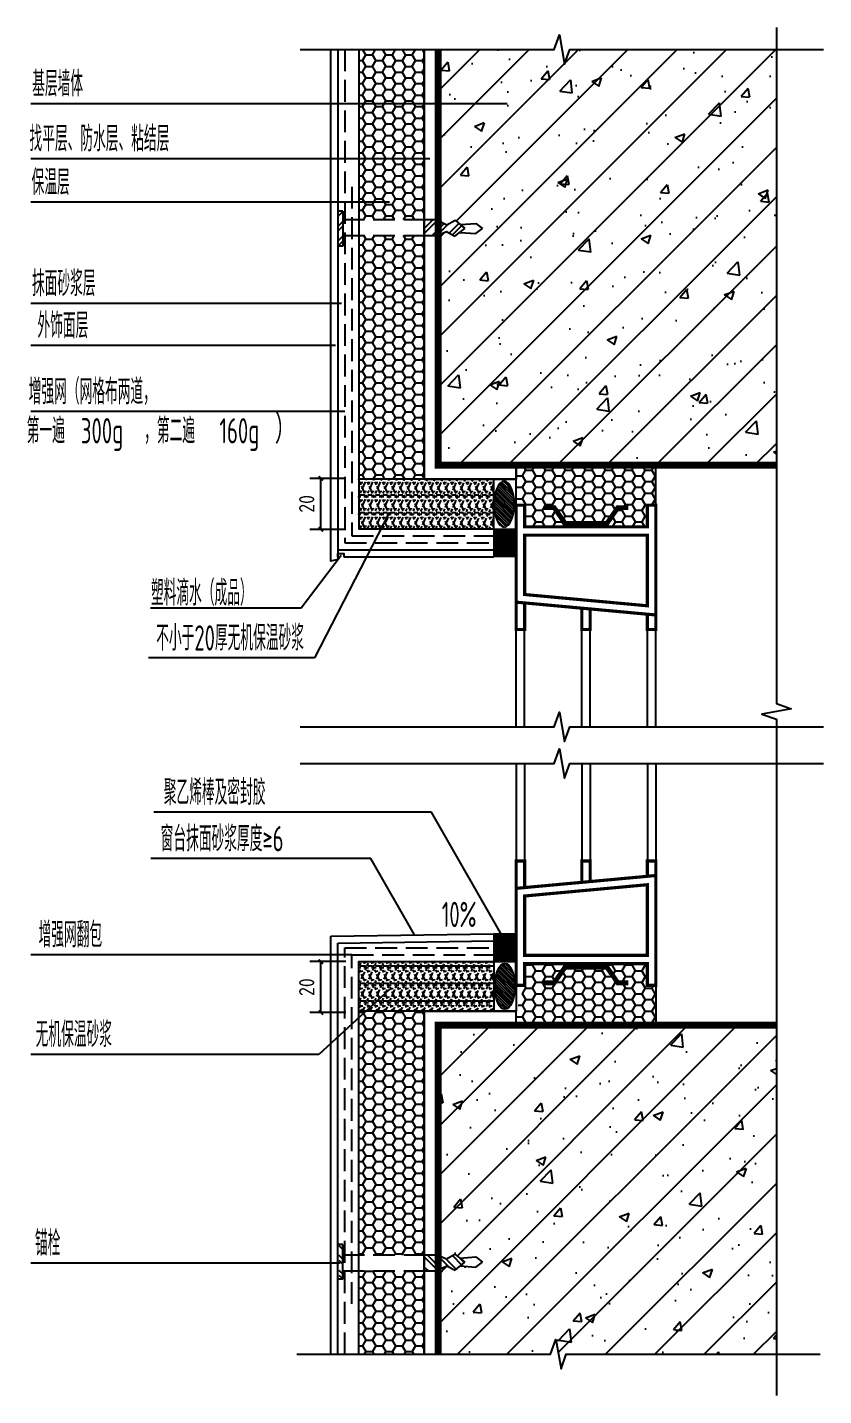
# Model space of a CAD drawing. Extents: x -518115 to 1124316, y -209821 to 1628073.
# Drawn here: x 826318 to 828601, y 926630 to 930552 of the extents above; entities that cross this region are included whole.
import ezdxf

# ---------------------------------------------------------------- set-up
doc = ezdxf.new("R2010")
doc.units = 0
doc.header["$LTSCALE"] = 1000
doc.header["$MEASUREMENT"] = 0
doc.linetypes.add('DASH', pattern=[0.35, 0.25, -0.1])
for name, color, linetype in [('DIM_LEAD', 3, 'Continuous'), ('PUB_DIM', 3, 'Continuous'), ('PUB_TEXT', 4, 'Continuous'), ('框面积', 6, 'Continuous')]:
    doc.layers.add(name, color=color, linetype=linetype)
doc.styles.get("Standard").update_dxf_attribs({"font": 'gbenor.shx', "bigfont": 'gbcbig.shx'})
doc.styles.add('STANDARD_T3', font='gbenor.shx', dxfattribs={"bigfont": 'gbcbig.shx'})
doc.dimstyles.new('STANDARD&&50', dxfattribs={"dimtxt": 175, "dimasz": 50, "dimexe": 125, "dimexo": 150, "dimgap": 75, "dimtad": 1, "dimdec": 0, "dimzin": 0, "dimdsep": 46, "dimtxsty": 'STANDARD_T3', "dimblk": 'ARCHTICK', "dimcen": 0.09, "dimadec": 0, "dimazin": 0, "dimtfac": 1, "dimtdec": 0, "dimtix": 1, "dimtmove": 2, "dimatfit": 3, "dimfxl": 1, "dimtolj": 1, "dimtzin": 0, "dimarcsym": 0})
pattern_1 = [(0, (-159845.63, -5161.293), (114.3, 65.99112), [76.2, -152.4]), (120, (-159845.63, -5161.293), (-114.299986, 65.991144), [76.2, -152.4]), (60, (-159845.63, -5161.293), (1.4e-05, 131.982264), [-152.4, 76.2])]
pattern_2 = [(66.422, (-159779.43, -5151.29), (0.278164, 200.638786), [34.4, -18.218, 90.8, -18.218, 34.4, -21.84]), (113.58, (-159831.82, -5151.29), (-87.28921, 0.001934), [34.4, -18.218, 90.892, -18.218, 34.4, -21.84]), (0, (-159831.82, -5151.3), (0, 200), [52.372, -34.914]), (0, (-159788.17, -4971.3), (0, 200), [52.372, -34.914]), (90, (-159845.63, -5119.64), (-87.288, 5e-15), [16.696, -183.304]), (90, (-159801.99, -5019.64), (-87.288, 5e-15), [16.696, -183.304]), (90, (-159765.63, -5119.64), (-87.288, 5e-15), [16.696, -183.304]), (90, (-159721.99, -5019.64), (-87.288, 5e-15), [16.696, -183.304])]
pattern_3 = [(45, (-152811.38, 30879.55), (-84.85281, 84.85281), []), (45, (-152754.81, 30879.55), (-84.85281, 84.85281), [])]
pattern_4 = [(0, (-74926.203, 27163), (114.3, -65.99112), [76.2, -152.4]), (240, (-74926.203, 27163), (-114.299986, -65.991144), [76.2, -152.4]), (300, (-74926.203, 27163), (1.4e-05, -131.982264), [-152.4, 76.2])]
pattern_5 = [(315, (-152811.38, -22396.83), (-84.85281, -84.85281), []), (315, (-152754.81, -22396.83), (-84.85281, -84.85281), [])]
pattern_6 = [(0, (-159845.63, -5161.293), (114.3, 65.99112), [76.2, -152.4]), (120, (-159845.63, -5161.293), (-114.299986, 65.991144), [76.2, -152.4]), (60, (-159845.63, -5161.293), (1.4e-05, 131.982264), [-152.4, 76.2])]
pattern_7 = [(66.422, (-159779.43, -5151.29), (0.278164, 200.638786), [34.4, -18.218, 90.8, -18.218, 34.4, -21.84]), (113.58, (-159831.82, -5151.29), (-87.28921, 0.001934), [34.4, -18.218, 90.892, -18.218, 34.4, -21.84]), (0, (-159831.82, -5151.3), (0, 200), [52.372, -34.914]), (0, (-159788.17, -4971.3), (0, 200), [52.372, -34.914]), (90, (-159845.63, -5119.64), (-87.288, 5e-15), [16.696, -183.304]), (90, (-159801.99, -5019.64), (-87.288, 5e-15), [16.696, -183.304]), (90, (-159765.63, -5119.64), (-87.288, 5e-15), [16.696, -183.304]), (90, (-159721.99, -5019.64), (-87.288, 5e-15), [16.696, -183.304])]
pattern_8 = [(315, (-152811.38, -22396.83), (-84.85281, -84.85281), []), (315, (-152754.81, -22396.83), (-84.85281, -84.85281), [])]

# ---------------------------------------------------------------- blocks, each defined once
blk = doc.blocks.new('_ArchTick')
at = {"color": 0, "linetype": 'ByBlock', "const_width": 0.4}
blk.add_lwpolyline([(-0.5, -0.5), (0.5, 0.5)], dxfattribs=at)
blk = doc.blocks.new('*D281')
at = {"layer": 'Defpoints', "color": 0, "transparency": 16777216}
for p in [(1002779, 1028248), (1003214, 1028248), (1003214, 1027664)]:
    blk.add_point(p, dxfattribs=at)
at = {"layer": 'PUB_DIM', "color": 0, "lineweight": -2, "transparency": 16777216}
for p, q in [((1003064, 1028248), (1002654, 1028248)), ((1002779, 1027664), (1002779, 1028248)), ((1003064, 1027664), (1002654, 1027664))]:
    blk.add_line(p, q, dxfattribs=at)
at = {"layer": 'PUB_DIM', "color": 0, "lineweight": -2, "transparency": 16777216, "xscale": 50, "yscale": 50, "zscale": 50}
for p, rotation in [((1002779, 1028248), 90), ((1002779, 1027664), 270)]:
    blk.add_blockref('_ArchTick', p, dxfattribs=dict(at, rotation=rotation))
at = {"layer": 'PUB_DIM', "color": 0, "transparency": 16777216, "insert": (1002617, 1027956), "char_height": 175, "attachment_point": 5, "rotation": 90, "style": 'STANDARD_T3'}
blk.add_mtext('\\A1;20', dxfattribs=at)
blk = doc.blocks.new('*D282')
at = {"layer": 'Defpoints', "color": 0, "transparency": 16777216}
for p in [(1002779, 1033789), (1003214, 1033789), (1003214, 1033205)]:
    blk.add_point(p, dxfattribs=at)
at = {"layer": 'PUB_DIM', "color": 0, "lineweight": -2, "transparency": 16777216}
for p, q in [((1003064, 1033789), (1002654, 1033789)), ((1002779, 1033205), (1002779, 1033789)), ((1003064, 1033205), (1002654, 1033205))]:
    blk.add_line(p, q, dxfattribs=at)
at = {"layer": 'PUB_DIM', "color": 0, "lineweight": -2, "transparency": 16777216, "xscale": 50, "yscale": 50, "zscale": 50}
for p, rotation in [((1002779, 1033789), 90), ((1002779, 1033205), 270)]:
    blk.add_blockref('_ArchTick', p, dxfattribs=dict(at, rotation=rotation))
at = {"layer": 'PUB_DIM', "color": 0, "transparency": 16777216, "insert": (1002617, 1033497), "char_height": 175, "attachment_point": 5, "rotation": 90, "style": 'STANDARD_T3'}
blk.add_mtext('\\A1;20', dxfattribs=at)
blk = doc.blocks.new('*D283')
at = {"layer": 'Defpoints', "color": 0, "transparency": 16777216}
for p in [(1002779, 1028248), (1003214, 1028248), (1003214, 1027664)]:
    blk.add_point(p, dxfattribs=at)
at = {"layer": 'PUB_DIM', "color": 0, "lineweight": -2, "transparency": 16777216}
for p, q in [((1003064, 1028248), (1002654, 1028248)), ((1002779, 1027664), (1002779, 1028248)), ((1003064, 1027664), (1002654, 1027664))]:
    blk.add_line(p, q, dxfattribs=at)
at = {"layer": 'PUB_DIM', "color": 0, "lineweight": -2, "transparency": 16777216, "xscale": 50, "yscale": 50, "zscale": 50}
for p, rotation in [((1002779, 1028248), 90), ((1002779, 1027664), 270)]:
    blk.add_blockref('_ArchTick', p, dxfattribs=dict(at, rotation=rotation))
at = {"layer": 'PUB_DIM', "color": 0, "transparency": 16777216, "insert": (1002617, 1027956), "char_height": 175, "attachment_point": 5, "rotation": 90, "style": 'STANDARD_T3'}
blk.add_mtext('\\A1;20', dxfattribs=at)
blk = doc.blocks.new('*D284')
at = {"layer": 'Defpoints', "color": 0, "transparency": 16777216}
for p in [(1002779, 1033789), (1003214, 1033789), (1003214, 1033205)]:
    blk.add_point(p, dxfattribs=at)
at = {"layer": 'PUB_DIM', "color": 0, "lineweight": -2, "transparency": 16777216}
for p, q in [((1003064, 1033789), (1002654, 1033789)), ((1002779, 1033205), (1002779, 1033789)), ((1003064, 1033205), (1002654, 1033205))]:
    blk.add_line(p, q, dxfattribs=at)
at = {"layer": 'PUB_DIM', "color": 0, "lineweight": -2, "transparency": 16777216, "xscale": 50, "yscale": 50, "zscale": 50}
for p, rotation in [((1002779, 1033789), 90), ((1002779, 1033205), 270)]:
    blk.add_blockref('_ArchTick', p, dxfattribs=dict(at, rotation=rotation))
at = {"layer": 'PUB_DIM', "color": 0, "transparency": 16777216, "insert": (1002617, 1033497), "char_height": 175, "attachment_point": 5, "rotation": 90, "style": 'STANDARD_T3'}
blk.add_mtext('\\A1;20', dxfattribs=at)
blk = doc.blocks.new('A$C0DAB5EAC')
h = blk.add_hatch()
h.set_pattern_fill('钢筋混凝土', color=256, scale=160, style=0)
h.set_pattern_definition([(45, (-74926.2, -18680.3), (-282.8427, 282.8427), []), (50, (-74926.2, -18680.3), (1147.616, -100.403), [120, -1320]), (355, (-74926.2, -18680.3), (-222.002, 1203.507), [96, -1056]), (100.4514, (-74830.6, -18688.6), (925.615, 1103.103), [101.984, -1121.827]), (46.1842, (-74926.2, -18360.3), (1707.586, -264.83), [180, -1980]), (96.6356, (-74783.9, -18382.4), (1495.46, 1558.59), [152.976, -1682.74]), (351.1842, (-74926.2, -18360.3), (1495.46, 1558.59), [144, -1584]), (21, (-74766.2, -18440.3), (955.051, -644.19), [120, -1320]), (326, (-74766.2, -18440.3), (389.305, 1160.24), [96, -1056]), (71.4514, (-74686.6, -18494), (1344.356, 516.049), [101.984, -1121.827]), (37.5, (-74926.2, -18680.3), (19.4558, 532.6302), [0, -1043.2, 0, -1072, 0, -1060]), (7.5, (-74926.2, -18680.3), (420.9113, 631.0587), [0, -611.2, 0, -1019.2, 0, -404]), (327.5, (-75283, -18680.3), (854.116, -36.0878), [0, -400, 0, -1248, 0, -1656]), (317.5, (-75443, -18680.3), (933.098, 160.168), [0, -520, 0, -828.8, 0, -1176])])
h.paths.add_polyline_path([(2374.1, -2741.5), (2374.1, 1031.4), (-1505.3, 1031.4), (-1505.3, -1607.3), (-1408.1, -1648.8), (-1314.7, -1594.4), (-1255.8, -1639.5), (-1073.5, -1625.5), (-996.3, -1683.8), (-1073.5, -1742), (-1250.8, -1729.1), (-1307.8, -1778), (-1403.5, -1727.6), (-1505.3, -1776.4), (-1505.3, -2741.5), (-214.7, -2741.5), (-153.6, -2573.5), (-94.3, -2909.5), (-34.7, -2741.5)])
h.paths.add_polyline_path([(2374.1, 12220.4), (5.1, 12220.4), (-54.5, 12052.4), (-113.7, 12388.4), (-174.9, 12220.4), (-1505.3, 12220.4), (-1505.3, 10259.1), (-1403.5, 10210.4), (-1307.8, 10260.7), (-1250.8, 10211.9), (-1073.5, 10224.7), (-996.3, 10166.5), (-1073.5, 10108.2), (-1255.8, 10122.2), (-1314.7, 10077.1), (-1408.1, 10131.5), (-1505.3, 10090), (-1505.3, 7451.3), (2374.1, 7451.3)])
h = blk.add_hatch()
h.set_pattern_fill('钢筋混凝土', color=256, scale=160, style=0)
h.set_pattern_definition([(45, (-74926.2, -18680.3), (-282.8427, 282.8427), []), (50, (-74926.2, -18680.3), (1147.616, -100.403), [120, -1320]), (355, (-74926.2, -18680.3), (-222.002, 1203.507), [96, -1056]), (100.4514, (-74830.6, -18688.6), (925.615, 1103.103), [101.984, -1121.827]), (46.1842, (-74926.2, -18360.3), (1707.586, -264.83), [180, -1980]), (96.6356, (-74783.9, -18382.4), (1495.46, 1558.59), [152.976, -1682.74]), (351.1842, (-74926.2, -18360.3), (1495.46, 1558.59), [144, -1584]), (21, (-74766.2, -18440.3), (955.051, -644.19), [120, -1320]), (326, (-74766.2, -18440.3), (389.305, 1160.24), [96, -1056]), (71.4514, (-74686.6, -18494), (1344.356, 516.049), [101.984, -1121.827]), (37.5, (-74926.2, -18680.3), (19.4558, 532.6302), [0, -1043.2, 0, -1072, 0, -1060]), (7.5, (-74926.2, -18680.3), (420.9113, 631.0587), [0, -611.2, 0, -1019.2, 0, -404]), (327.5, (-75283, -18680.3), (854.116, -36.0878), [0, -400, 0, -1248, 0, -1656]), (317.5, (-75443, -18680.3), (933.098, 160.168), [0, -520, 0, -828.8, 0, -1176])])
h.paths.add_polyline_path([(2374.1, -2741.5), (2374.1, 1031.4), (-1505.3, 1031.4), (-1505.3, -1607.3), (-1408.1, -1648.8), (-1314.7, -1594.4), (-1255.8, -1639.5), (-1073.5, -1625.5), (-996.3, -1683.8), (-1073.5, -1742), (-1250.8, -1729.1), (-1307.8, -1778), (-1403.5, -1727.6), (-1505.3, -1776.4), (-1505.3, -2741.5), (-214.7, -2741.5), (-153.6, -2573.5), (-94.3, -2909.5), (-34.7, -2741.5)])
h.paths.add_polyline_path([(2374.1, 12220.4), (5.1, 12220.4), (-54.5, 12052.4), (-113.7, 12388.4), (-174.9, 12220.4), (-1505.3, 12220.4), (-1505.3, 10259.1), (-1403.5, 10210.4), (-1307.8, 10260.7), (-1250.8, 10211.9), (-1073.5, 10224.7), (-996.3, 10166.5), (-1073.5, 10108.2), (-1255.8, 10122.2), (-1314.7, 10077.1), (-1408.1, 10131.5), (-1505.3, 10090), (-1505.3, 7451.3), (2374.1, 7451.3)])
h = blk.add_hatch()
h.set_pattern_fill('HONEY', color=256, scale=48, style=0)
h.set_pattern_definition([(0, (-74926.203, -18680.28), (114.3, 65.99112), [76.2, -152.4]), (120, (-74926.203, -18680.28), (-114.299986, 65.991144), [76.2, -152.4]), (60, (-74926.203, -18680.28), (1.4e-05, 131.982264), [-152.4, 76.2])])
h.paths.add_polyline_path([(-864.5, 7291.3), (-864.5, 6722.6), (-864.5, 6722.6), (-864.3, 6915.2), (-864.4, 7291.3)])
h.paths.add_polyline_path([(-1665.3, 10085), (-2414.9, 10085), (-2414.9, 7291.3), (-1665.3, 7291.3)])
h.paths.add_polyline_path([(-2414.9, 10269), (-1665.3, 10269), (-1665.3, 12220.4), (-2414.9, 12220.4)])
h = blk.add_hatch()
h.set_pattern_fill('HONEY', color=256, scale=48, style=0)
h.set_pattern_definition([(0, (-74926.203, -18680.28), (114.3, 65.99112), [76.2, -152.4]), (120, (-74926.203, -18680.28), (-114.299986, 65.991144), [76.2, -152.4]), (60, (-74926.203, -18680.28), (1.4e-05, 131.982264), [-152.4, 76.2])])
h.paths.add_polyline_path([(-864.5, 7291.3), (-864.5, 6722.6), (-864.5, 6722.6), (-864.3, 6915.2), (-864.4, 7291.3)])
h.paths.add_polyline_path([(-1665.3, 10085), (-2414.9, 10085), (-2414.9, 7291.3), (-1665.3, 7291.3)])
h.paths.add_polyline_path([(-2414.9, 10269), (-1665.3, 10269), (-1665.3, 12220.4), (-2414.9, 12220.4)])
h = blk.add_hatch()
h.set_pattern_fill('ANSI32', color=256, scale=320, style=0)
h.set_pattern_definition(pattern_3)
h.paths.add_polyline_path([(-2599.3, 9965.6), (-2599.3, 10364.1), (-2644.6, 10364.1), (-2644.6, 9965.6)])
h = blk.add_hatch()
h.set_pattern_fill('ANSI32', color=256, scale=320, style=0)
h.set_pattern_definition(pattern_3)
h.paths.add_polyline_path([(-2599.3, 9965.6), (-2599.3, 10364.1), (-2644.6, 10364.1), (-2644.6, 9965.6)])
h = blk.add_hatch()
h.set_pattern_fill('ANSI32', color=256, scale=320, style=0)
h.set_pattern_definition(pattern_3)
h.paths.add_polyline_path([(-1408.1, 10131.5), (-1314.7, 10077.1), (-1197.8, 10166.5), (-1307.8, 10260.7), (-1403.5, 10210.4), (-1525.8, 10269), (-1652.2, 10269), (-1652.2, 10085), (-1517, 10085)])
h = blk.add_hatch()
h.set_pattern_fill('ANSI32', color=256, scale=320, style=0)
h.set_pattern_definition(pattern_3)
h.paths.add_polyline_path([(-1408.1, 10131.5), (-1314.7, 10077.1), (-1197.8, 10166.5), (-1307.8, 10260.7), (-1403.5, 10210.4), (-1525.8, 10269), (-1652.2, 10269), (-1652.2, 10085), (-1517, 10085)])
h = blk.add_hatch()
h.set_pattern_fill('HONEY', color=256, scale=48, style=0)
h.set_pattern_definition(pattern_1)
h.paths.add_polyline_path([(-608.8, 7451.3), (-608.8, 7291.3), (-608.9, 6994.2), (-512.8, 6994.2), (-512.8, 6746.2), (895.2, 6746.2), (895.2, 6994.2), (991.2, 6994.2), (991.2, 7451.3)])
h = blk.add_hatch()
h.set_pattern_fill('HONEY', color=256, scale=48, style=0)
h.set_pattern_definition(pattern_6)
h.paths.add_polyline_path([(-608.8, 7451.3), (-608.8, 7291.3), (-608.9, 6994.2), (-512.8, 6994.2), (-512.8, 6746.2), (895.2, 6746.2), (895.2, 6994.2), (991.2, 6994.2), (991.2, 7451.3)])
h = blk.add_hatch()
h.set_pattern_fill('隔热材料03', color=256, scale=400)
h.set_pattern_definition(pattern_2)
h.paths.add_polyline_path([(-1665.3, 7291.3), (-2414.9, 7291.3), (-2414.9, 6722.6), (-864.5, 6722.6), (-864.5, 7291.3)])
h = blk.add_hatch()
h.set_pattern_fill('隔热材料03', color=256, scale=400)
h.set_pattern_definition(pattern_7)
h.paths.add_polyline_path([(-1665.3, 7291.3), (-2414.9, 7291.3), (-2414.9, 6722.6), (-864.5, 6722.6), (-864.5, 7291.3)])
h = blk.add_hatch()
h.set_pattern_fill('ANSI31', color=256, scale=12.8, angle=90, style=0)
h.set_pattern_definition([(135, (-159841.302, -1484.815), (-14.3684098, -14.3684098), [])])
edge = h.paths.add_edge_path()
edge.add_ellipse((-747, 7005.8), major_axis=(0, -262.7), ratio=0.4375354, start_angle=0, end_angle=360, ccw=False)
h = blk.add_hatch()
h.set_pattern_fill('ANSI31', color=256, scale=12.8, angle=90, style=0)
h.set_pattern_definition([(135, (-159841.302, -1484.815), (-14.3684098, -14.3684098), [])])
edge = h.paths.add_edge_path()
edge.add_ellipse((-747, 7005.8), major_axis=(0, -262.7), ratio=0.4375354, start_angle=0, end_angle=360, ccw=False)
h = blk.add_hatch()
h.set_pattern_fill('ANSI31', color=256, scale=12.8, angle=405, style=0)
h.set_pattern_definition([(90, (-159845.812, -1484.815), (-20.32, 7e-15), [])])
h.paths.add_polyline_path([(-609, 6406.8), (-864.8, 6402.6), (-864.9, 6402.6), (-866.5, 6719.4), (-613.5, 6719.4)])
h = blk.add_hatch()
h.set_pattern_fill('ANSI31', color=256, scale=12.8, angle=405, style=0)
h.set_pattern_definition([(90, (-159845.812, -1484.815), (-20.32, 7e-15), [])])
h.paths.add_polyline_path([(-609, 6406.8), (-864.8, 6402.6), (-864.9, 6402.6), (-866.5, 6719.4), (-613.5, 6719.4)])
h = blk.add_hatch()
h.set_pattern_fill('ANSI31', color=256, scale=12.8, angle=405, style=0)
h.set_pattern_definition([(90, (-159845.631, -5161.293), (-20.32, 7e-15), [])])
h.paths.add_polyline_path([(-608.8, 2076), (-864.6, 2080.1), (-864.8, 2080.1), (-866.3, 1763.4), (-613.3, 1763.4)])
h = blk.add_hatch()
h.set_pattern_fill('ANSI31', color=256, scale=12.8, angle=405, style=0)
h.set_pattern_definition([(90, (-159845.631, -5161.293), (-20.32, 7e-15), [])])
h.paths.add_polyline_path([(-608.8, 2076), (-864.6, 2080.1), (-864.8, 2080.1), (-866.3, 1763.4), (-613.3, 1763.4)])
h = blk.add_hatch()
h.set_pattern_fill('隔热材料03', color=256, scale=400)
h.set_pattern_definition(pattern_2)
h.paths.add_polyline_path([(-1665.3, 1191.4), (-866.3, 1191.4), (-866.3, 1760.1), (-2414.9, 1760.1), (-2414.9, 1191.4)])
h = blk.add_hatch()
h.set_pattern_fill('隔热材料03', color=256, scale=400)
h.set_pattern_definition(pattern_7)
h.paths.add_polyline_path([(-1665.3, 1191.4), (-866.3, 1191.4), (-866.3, 1760.1), (-2414.9, 1760.1), (-2414.9, 1191.4)])
h = blk.add_hatch()
h.set_pattern_fill('ANSI31', color=256, scale=12.8, angle=90, style=0)
h.set_pattern_definition([(135, (-159833.749, -5161.293), (-14.3684098, -14.3684098), [])])
edge = h.paths.add_edge_path()
edge.add_ellipse((-739.5, 1476.9), major_axis=(0, 262.7), ratio=0.4375354, start_angle=0, end_angle=360)
h = blk.add_hatch()
h.set_pattern_fill('ANSI31', color=256, scale=12.8, angle=90, style=0)
h.set_pattern_definition([(135, (-159833.749, -5161.293), (-14.3684098, -14.3684098), [])])
edge = h.paths.add_edge_path()
edge.add_ellipse((-739.5, 1476.9), major_axis=(0, 262.7), ratio=0.4375354, start_angle=0, end_angle=360)
h = blk.add_hatch()
h.set_pattern_fill('HONEY', color=256, scale=48, style=0)
h.set_pattern_definition(pattern_1)
h.paths.add_polyline_path([(991.2, 1031.4), (991.2, 1488.5), (895.2, 1488.5), (895.2, 1736.5), (-512.8, 1736.5), (-512.8, 1488.5), (-608.8, 1196), (-608.8, 1031.4)])
h = blk.add_hatch()
h.set_pattern_fill('HONEY', color=256, scale=48, style=0)
h.set_pattern_definition(pattern_6)
h.paths.add_polyline_path([(991.2, 1031.4), (991.2, 1488.5), (895.2, 1488.5), (895.2, 1736.5), (-512.8, 1736.5), (-512.8, 1488.5), (-608.8, 1196), (-608.8, 1031.4)])
h = blk.add_hatch()
h.set_pattern_fill('HONEY', color=256, scale=48, style=0)
h.set_pattern_definition(pattern_4)
h.paths.add_polyline_path([(-1665.3, 1191.4), (-2414.9, 1191.4), (-2414.9, -1602.3), (-1665.3, -1602.3)])
h.paths.add_polyline_path([(-2414.9, -2741.5), (-1665.3, -2741.5), (-1665.3, -1786.3), (-2414.9, -1786.3)])
h = blk.add_hatch()
h.set_pattern_fill('HONEY', color=256, scale=48, style=0)
h.set_pattern_definition(pattern_4)
h.paths.add_polyline_path([(-1665.3, 1191.4), (-2414.9, 1191.4), (-2414.9, -1602.3), (-1665.3, -1602.3)])
h.paths.add_polyline_path([(-2414.9, -2741.5), (-1665.3, -2741.5), (-1665.3, -1786.3), (-2414.9, -1786.3)])
h = blk.add_hatch()
h.set_pattern_fill('ANSI32', color=256, scale=320, style=0)
h.set_pattern_definition(pattern_5)
h.paths.add_polyline_path([(-2599.3, -1482.8), (-2599.3, -1881.4), (-2644.6, -1881.4), (-2644.6, -1482.8)])
h = blk.add_hatch()
h.set_pattern_fill('ANSI32', color=256, scale=320, style=0)
h.set_pattern_definition(pattern_8)
h.paths.add_polyline_path([(-2599.3, -1482.8), (-2599.3, -1881.4), (-2644.6, -1881.4), (-2644.6, -1482.8)])
h = blk.add_hatch()
h.set_pattern_fill('ANSI32', color=256, scale=320, style=0)
h.set_pattern_definition(pattern_5)
h.paths.add_polyline_path([(-1408.1, -1648.8), (-1314.7, -1594.4), (-1197.8, -1683.8), (-1307.8, -1778), (-1403.5, -1727.6), (-1525.8, -1786.3), (-1652.2, -1786.3), (-1652.2, -1602.3), (-1517, -1602.3)])
h = blk.add_hatch()
h.set_pattern_fill('ANSI32', color=256, scale=320, style=0)
h.set_pattern_definition(pattern_8)
h.paths.add_polyline_path([(-1408.1, -1648.8), (-1314.7, -1594.4), (-1197.8, -1683.8), (-1307.8, -1778), (-1403.5, -1727.6), (-1525.8, -1786.3), (-1652.2, -1786.3), (-1652.2, -1602.3), (-1517, -1602.3)])
at = {"linetype": 'DASH'}
for p, q in [((-2599.3, 10269), (-1652.6, 10269)), ((-2599.3, 10269), (-1652.6, 10269)), ((-2599.3, 10085), (-1652.6, 10085)), ((-2599.3, 10085), (-1652.6, 10085)), ((-2599.3, -1602.3), (-1652.6, -1602.3)), ((-2599.3, -1602.3), (-1652.6, -1602.3)), ((-2599.3, -1786.3), (-1652.6, -1786.3)), ((-2599.3, -1786.3), (-1652.6, -1786.3))]:
    blk.add_line(p, q, dxfattribs=at)
for p, q in [((-609, 6719.4), (-608.8, 7451.3)), ((-609, 6719.4), (-608.8, 7451.3)), ((-1665.3, 7291.3), (-2414.9, 7291.3)), ((-1665.3, 7291.3), (-2414.9, 7291.3)), ((-864.5, 6722.6), (-864.5, 7291.3)), ((-864.5, 6722.6), (-864.5, 7291.3)), ((-608.8, 6994.2), (-512.8, 6994.2)), ((-608.8, 6746.2), (-608.8, 6994.2)), ((-608.8, 6994.2), (-512.8, 6994.2)), ((-608.8, 6746.2), (-608.8, 6994.2)), ((-512.8, 6746.2), (-512.8, 6994.2)), ((-512.8, 6746.2), (-512.8, 6994.2)), ((895.2, 6994.2), (991.2, 6994.2)), ((895.2, 6746.2), (895.2, 6994.2)), ((895.2, 6994.2), (991.2, 6994.2)), ((895.2, 6746.2), (895.2, 6994.2)), ((991.2, 6746.2), (991.2, 6994.2)), ((991.2, 6746.2), (991.2, 6994.2)), ((-608.8, 4451.5), (-608.8, 6746.2)), ((-608.8, 4451.5), (-608.8, 6746.2)), ((-512.8, 6746.2), (895.2, 6746.2)), ((-512.8, 6746.2), (895.2, 6746.2)), ((-512.8, 6650.2), (895.2, 6650.2)), ((-512.8, 5969.8), (-512.8, 6650.2)), ((-512.8, 6650.2), (895.2, 6650.2)), ((-512.8, 5969.8), (-512.8, 6650.2)), ((895.2, 5840.3), (895.2, 6650.2)), ((895.2, 5840.3), (895.2, 6650.2)), ((991.2, 4451.5), (991.2, 6746.2)), ((991.2, 4451.5), (991.2, 6746.2)), ((-512.8, 5969.8), (895.2, 5840.3)), ((-512.8, 5969.8), (895.2, 5840.3)), ((-608.8, 5882.2), (991.2, 5735.1)), ((-608.8, 5882.2), (991.2, 5735.1)), ((-512.8, 4451.5), (-512.8, 5873.4)), ((-512.8, 4451.5), (-512.8, 5873.4)), ((143.2, 4451.5), (143.2, 5813.1)), ((143.2, 4451.5), (143.2, 5813.1)), ((239.2, 4451.5), (239.2, 5804.2)), ((239.2, 4451.5), (239.2, 5804.2)), ((895.2, 4451.5), (895.2, 5743.9)), ((895.2, 4451.5), (895.2, 5743.9)), ((-608.8, 5568.5), (-512.8, 5568.5)), ((-608.8, 5568.5), (-512.8, 5568.5)), ((143.2, 5568.5), (239.2, 5568.5)), ((143.2, 5568.5), (239.2, 5568.5)), ((895.2, 5568.5), (991.2, 5568.5)), ((895.2, 5568.5), (991.2, 5568.5)), ((-608.8, 4031.2), (-608.8, 1736.5)), ((-608.8, 4031.2), (-608.8, 1736.5)), ((-512.8, 4031.2), (-512.8, 2609.3)), ((-512.8, 4031.2), (-512.8, 2609.3)), ((143.2, 4031.2), (143.2, 2669.7)), ((143.2, 4031.2), (143.2, 2669.7)), ((239.2, 4031.2), (239.2, 2678.5)), ((239.2, 4031.2), (239.2, 2678.5)), ((895.2, 4031.2), (895.2, 2738.8)), ((895.2, 4031.2), (895.2, 2738.8)), ((991.2, 4031.2), (991.2, 1736.5)), ((991.2, 4031.2), (991.2, 1736.5)), ((-608.8, 2914.2), (-512.8, 2914.2)), ((-608.8, 2914.2), (-512.8, 2914.2)), ((143.2, 2914.2), (239.2, 2914.2)), ((143.2, 2914.2), (239.2, 2914.2)), ((895.2, 2914.2), (991.2, 2914.2)), ((895.2, 2914.2), (991.2, 2914.2)), ((-608.8, 2600.5), (991.2, 2747.6)), ((-608.8, 2600.5), (991.2, 2747.6)), ((-512.8, 2512.9), (895.2, 2642.4)), ((-512.8, 2512.9), (895.2, 2642.4)), ((-512.8, 2512.9), (-512.8, 1832.5)), ((-512.8, 2512.9), (-512.8, 1832.5)), ((895.2, 2642.4), (895.2, 1832.5)), ((895.2, 2642.4), (895.2, 1832.5)), ((-866.3, 2080.1), (-866.3, 1191.4)), ((-866.3, 2080.1), (-866.3, 1191.4)), ((-608.8, 1736.5), (-608.8, 1488.5)), ((-608.8, 1736.5), (-608.8, 1488.5)), ((-512.8, 1832.5), (895.2, 1832.5)), ((-512.8, 1832.5), (895.2, 1832.5)), ((-512.8, 1736.5), (895.2, 1736.5)), ((-512.8, 1736.5), (-512.8, 1488.5)), ((-512.8, 1736.5), (895.2, 1736.5)), ((-512.8, 1736.5), (-512.8, 1488.5)), ((895.2, 1736.5), (895.2, 1488.5)), ((895.2, 1736.5), (895.2, 1488.5)), ((991.2, 1736.5), (991.2, 1488.5)), ((991.2, 1736.5), (991.2, 1488.5)), ((-610.3, 1698.4), (-610.3, 1191.4)), ((-610.3, 1698.4), (-610.3, 1191.4)), ((-608.8, 1488.5), (-512.8, 1488.5)), ((-608.8, 1488.5), (-512.8, 1488.5)), ((895.2, 1488.5), (991.2, 1488.5)), ((895.2, 1488.5), (991.2, 1488.5)), ((-1665.3, 1191.4), (-2414.9, 1191.4)), ((-1665.3, 1191.4), (-2414.9, 1191.4))]:
    blk.add_line(p, q)
for points, const_width in [([(-1505.3, 12220.4), (-1505.3, 7451.3), (2374.1, 7451.3)], 80), ([(-1505.3, 12220.4), (-1505.3, 7451.3), (2374.1, 7451.3)], 80), ([(-294.2, 6965.7), (-173.6, 6965.7), (-48.8, 6786.1), (191.2, 6786.1), (431.2, 6786.1)], 56), ([(-294.2, 6965.7), (-173.6, 6965.7), (-48.8, 6786.1), (191.2, 6786.1), (431.2, 6786.1)], 56), ([(676.7, 6965.7), (556.1, 6965.7), (431.2, 6786.1), (191.2, 6786.1), (-48.8, 6786.1)], 56), ([(676.7, 6965.7), (556.1, 6965.7), (431.2, 6786.1), (191.2, 6786.1), (-48.8, 6786.1)], 56), ([(-512.8, 5873.4), (-512.8, 5568.5), (-608.8, 5568.5), (-608.8, 5882.2)], 36), ([(-512.8, 5873.4), (-512.8, 5568.5), (-608.8, 5568.5), (-608.8, 5882.2)], 36), ([(239.2, 5804.2), (239.2, 5568.5), (143.2, 5568.5), (143.2, 5813.1)], 36), ([(239.2, 5804.2), (239.2, 5568.5), (143.2, 5568.5), (143.2, 5813.1)], 36), ([(991.2, 5735.1), (991.2, 5568.5), (895.2, 5568.5), (895.2, 5743.9)], 36), ([(991.2, 5735.1), (991.2, 5568.5), (895.2, 5568.5), (895.2, 5743.9)], 36), ([(-512.8, 2609.3), (-512.8, 2914.2), (-608.8, 2914.2), (-608.8, 2600.5)], 36), ([(-512.8, 2609.3), (-512.8, 2914.2), (-608.8, 2914.2), (-608.8, 2600.5)], 36), ([(239.2, 2678.5), (239.2, 2914.2), (143.2, 2914.2), (143.2, 2669.7)], 36), ([(239.2, 2678.5), (239.2, 2914.2), (143.2, 2914.2), (143.2, 2669.7)], 36), ([(991.2, 2747.6), (991.2, 2914.2), (895.2, 2914.2), (895.2, 2738.8)], 36), ([(991.2, 2747.6), (991.2, 2914.2), (895.2, 2914.2), (895.2, 2738.8)], 36), ([(-294.2, 1517.1), (-173.6, 1517.1), (-48.8, 1696.6), (191.2, 1696.6), (431.2, 1696.6)], 56), ([(-294.2, 1517.1), (-173.6, 1517.1), (-48.8, 1696.6), (191.2, 1696.6), (431.2, 1696.6)], 56), ([(676.7, 1517.1), (556.1, 1517.1), (431.2, 1696.6), (191.2, 1696.6), (-48.8, 1696.6)], 56), ([(676.7, 1517.1), (556.1, 1517.1), (431.2, 1696.6), (191.2, 1696.6), (-48.8, 1696.6)], 56), ([(-1505.3, -2741.5), (-1505.3, 1031.4), (2374.1, 1031.4)], 80), ([(-1505.3, -2741.5), (-1505.3, 1031.4), (2374.1, 1031.4)], 80)]:
    blk.add_lwpolyline(points, dxfattribs=dict(const_width=const_width))
for points in [[(-2654.9, 12220.4), (-2654.9, 6369.5), (-2734.9, 6350.6), (-2734.9, 12220.4)], [(-2654.9, 12220.4), (-2654.9, 6369.5), (-2734.9, 6350.6), (-2734.9, 12220.4)], [(-2414.9, 12220.4), (-2414.9, 6722.6), (-864.5, 6722.6)], [(-2414.9, 12220.4), (-2414.9, 6722.6), (-864.5, 6722.6)], [(-1665.3, 12220.4), (-1665.3, 7291.3), (-608.8, 7291.3)], [(991.2, 6994.2), (991.2, 7451.3), (-608.8, 7451.3), (-608.8, 7291.3), (-1665.3, 7291.3), (-1665.3, 12220.4)], [(-1665.3, 12220.4), (-1665.3, 7291.3), (-608.8, 7291.3)], [(991.2, 6994.2), (991.2, 7451.3), (-608.8, 7451.3), (-608.8, 7291.3), (-1665.3, 7291.3), (-1665.3, 12220.4)], [(-866.5, 6719.4), (-609, 6719.4), (-609, 6406.8), (-864.8, 6402.6)], [(-866.5, 6719.4), (-609, 6719.4), (-609, 6406.8), (-864.8, 6402.6)], [(-2654.9, 6482.6), (-864.6, 6482.6)], [(-2654.9, 6482.6), (-864.6, 6482.6)], [(-2585.6, 6402.6), (-864.6, 6402.6)], [(-2585.6, 6402.6), (-864.6, 6402.6)], [(-2734.9, 2053.7), (-864.6, 2080.1)], [(-2734.9, 2053.7), (-864.6, 2080.1)], [(-2734.9, -2741.5), (-2734.9, 2053.7), (-2734.9, 2053.7)], [(-2734.9, -2741.5), (-2734.9, 2053.7), (-2734.9, 2053.7)], [(-866.3, 1763.4), (-608.8, 1763.4), (-608.8, 2076), (-864.6, 2080.1)], [(-866.3, 1763.4), (-608.8, 1763.4), (-608.8, 2076), (-864.6, 2080.1)], [(-2654.9, 1973.7), (-864.6, 2000.1)], [(-2654.9, 1973.7), (-864.6, 2000.1)], [(-2654.9, -2741.5), (-2654.9, 1973.7), (-2654.9, 1973.7)], [(-2654.9, -2741.5), (-2654.9, 1973.7), (-2654.9, 1973.7)], [(-2414.9, -2741.5), (-2414.9, 1760.1), (-864.5, 1760.1)], [(-2414.9, -2741.5), (-2414.9, 1760.1), (-864.5, 1760.1)], [(991.2, 1488.5), (991.2, 1031.4), (-608.8, 1031.4), (-608.8, 1191.4), (-1665.3, 1191.4), (-1665.3, -2741.5)], [(991.2, 1488.5), (991.2, 1031.4), (-608.8, 1031.4), (-608.8, 1191.4), (-1665.3, 1191.4), (-1665.3, -2741.5)], [(-1665.3, -2741.5), (-1665.3, 1191.4), (-608.8, 1191.4)], [(-1665.3, -2741.5), (-1665.3, 1191.4), (-608.8, 1191.4)]]:
    blk.add_lwpolyline(points)
for points in [[(-2574.9, 12220.4), (-2574.9, 6562.6), (-864.6, 6562.6)], [(-2574.9, 12220.4), (-2574.9, 6562.6), (-864.6, 6562.6)], [(-2494.9, 10646.1), (-2494.9, 6642.6), (-864.6, 6642.6)], [(-2494.9, 10646.1), (-2494.9, 6642.6), (-864.6, 6642.6)], [(-2574.9, -2741.5), (-2574.9, 1920.1), (-864.6, 1920.1)], [(-2574.9, -2741.5), (-2574.9, 1920.1), (-864.6, 1920.1)], [(-2494.9, -2163.3), (-2494.9, 1840.1), (-864.6, 1840.1)], [(-2494.9, -2163.3), (-2494.9, 1840.1), (-864.6, 1840.1)]]:
    blk.add_lwpolyline(points, dxfattribs=at)
at = {"const_width": 36}
for points in [[(991.2, 6994.2), (991.2, 5735.1), (-608.8, 5882.2), (-608.8, 6994.2), (-512.8, 6994.2), (-512.8, 6746.2), (895.2, 6746.2), (895.2, 6994.2)], [(991.2, 6994.2), (991.2, 5735.1), (-608.8, 5882.2), (-608.8, 6994.2), (-512.8, 6994.2), (-512.8, 6746.2), (895.2, 6746.2), (895.2, 6994.2)], [(895.2, 6650.2), (-512.8, 6650.2), (-512.8, 5969.8), (895.2, 5840.3)], [(895.2, 6650.2), (-512.8, 6650.2), (-512.8, 5969.8), (895.2, 5840.3)], [(991.2, 1488.5), (991.2, 2747.6), (-608.8, 2600.5), (-608.8, 1488.5), (-512.8, 1488.5), (-512.8, 1736.5), (895.2, 1736.5), (895.2, 1488.5)], [(991.2, 1488.5), (991.2, 2747.6), (-608.8, 2600.5), (-608.8, 1488.5), (-512.8, 1488.5), (-512.8, 1736.5), (895.2, 1736.5), (895.2, 1488.5)], [(895.2, 1832.5), (-512.8, 1832.5), (-512.8, 2512.9), (895.2, 2642.4)], [(895.2, 1832.5), (-512.8, 1832.5), (-512.8, 2512.9), (895.2, 2642.4)]]:
    blk.add_lwpolyline(points, close=True, dxfattribs=at)
at = {"extrusion": (0, 0, -1)}
blk.add_ellipse((-747, 7005.8), major_axis=(0, -262.7), ratio=0.4375354, dxfattribs=at)
blk.add_ellipse((-747, 7005.8), major_axis=(0, -262.7), ratio=0.4375354, dxfattribs=at)
blk.add_ellipse((-739.5, 1476.9), major_axis=(0, 262.7), ratio=0.4375354)
blk.add_ellipse((-739.5, 1476.9), major_axis=(0, 262.7), ratio=0.4375354)
at = {"layer": 'DIM_LEAD'}
for p, q in [((-2679.7, 11596.5), (-6176.6, 11596.5)), ((-2679.7, 11596.5), (-6176.6, 11596.5)), ((-714.6, 11596.5), (-2679.7, 11596.5)), ((-714.6, 11596.5), (-2679.7, 11596.5)), ((-2679.7, 10966.7), (-6176.6, 10966.7)), ((-2679.7, 10966.7), (-6176.6, 10966.7)), ((-1598.6, 10966.7), (-2679.7, 10966.7)), ((-1598.6, 10966.7), (-2679.7, 10966.7)), ((-2679.7, 10467.3), (-6176.6, 10467.3)), ((-2679.7, 10467.3), (-6176.6, 10467.3)), ((-2062.4, 10467.3), (-2679.7, 10467.3)), ((-2062.4, 10467.3), (-2679.7, 10467.3)), ((-2679.7, 9307.3), (-6176.6, 9307.3)), ((-2679.7, 9307.3), (-6176.6, 9307.3)), ((-2614.3, 9307.3), (-2679.7, 9307.3)), ((-2614.3, 9307.3), (-2679.7, 9307.3)), ((-2679.7, 8824.8), (-6176.6, 8824.8)), ((-2679.7, 8824.8), (-6176.6, 8824.8)), ((-2574.9, 8067.1), (-6176.6, 8067.1)), ((-2574.9, 8067.1), (-6176.6, 8067.1)), ((-2062.4, 6913.9), (-2923.8, 5243.1)), ((-2062.4, 6913.9), (-2923.8, 5243.1)), ((-2618, 6417.4), (-3077.1, 5813.2)), ((-2618, 6417.4), (-3077.1, 5813.2)), ((-3077.1, 5813.2), (-4802.1, 5813.2)), ((-3077.1, 5813.2), (-4802.1, 5813.2)), ((-2923.8, 5243.1), (-4824.4, 5243.1)), ((-2923.8, 5243.1), (-4824.4, 5243.1)), ((-1582.2, 3472.3), (-4764.2, 3472.3)), ((-1582.2, 3472.3), (-4764.2, 3472.3)), ((-729, 1983.3), (-1582.2, 3472.3)), ((-729, 1983.3), (-1582.2, 3472.3)), ((-2277.9, 2941), (-4799.6, 2941)), ((-2277.9, 2941), (-4799.6, 2941)), ((-1777.2, 2067.2), (-2277.9, 2941)), ((-1777.2, 2067.2), (-2277.9, 2941)), ((-2494.9, 1840.1), (-6176.6, 1840.1)), ((-2494.9, 1840.1), (-6176.6, 1840.1)), ((-4039.4, 1840.1), (-5077.6, 1840.1)), ((-4039.4, 1840.1), (-5077.6, 1840.1)), ((-2062.4, 1441.2), (-2873.4, 696.5)), ((-2062.4, 1441.2), (-2873.4, 696.5)), ((-2873.4, 696.5), (-6176.6, 696.5)), ((-2873.4, 696.5), (-6176.6, 696.5)), ((-2629.3, -1696.3), (-6176.6, -1696.3)), ((-2629.3, -1696.3), (-6176.6, -1696.3)), ((-4173.8, -1696.3), (-5212, -1696.3)), ((-4173.8, -1696.3), (-5212, -1696.3))]:
    blk.add_line(p, q, dxfattribs=at)
at = {"layer": 'PUB_DIM'}
for p, q in [((-2599.3, 10364.1), (-2644.6, 10364.1)), ((-2599.3, 10364.1), (-2644.6, 10364.1)), ((-2599.3, 10364.1), (-2599.3, 9965.6)), ((-2599.3, 10364.1), (-2599.3, 9965.6)), ((-1662.9, 10269), (-1525.8, 10269)), ((-1662.9, 10269), (-1525.8, 10269)), ((-1525.8, 10269), (-1403.5, 10210.4)), ((-1525.8, 10269), (-1403.5, 10210.4)), ((-1403.5, 10210.4), (-1307.8, 10260.7)), ((-1403.5, 10210.4), (-1307.8, 10260.7)), ((-1307.8, 10260.7), (-1197.8, 10166.5)), ((-1307.8, 10260.7), (-1197.8, 10166.5)), ((-1250.8, 10211.9), (-1073.5, 10224.7)), ((-1250.8, 10211.9), (-1073.5, 10224.7)), ((-1073.5, 10224.7), (-996.3, 10166.5)), ((-1073.5, 10224.7), (-996.3, 10166.5)), ((-1652.6, 10085), (-1517, 10085)), ((-1652.6, 10085), (-1517, 10085)), ((-1517, 10085), (-1408.1, 10131.5)), ((-1517, 10085), (-1408.1, 10131.5)), ((-1517, 10085), (-1408.1, 10131.5)), ((-1517, 10085), (-1408.1, 10131.5)), ((-1408.1, 10131.5), (-1314.7, 10077.1)), ((-1408.1, 10131.5), (-1314.7, 10077.1)), ((-1408.1, 10131.5), (-1314.7, 10077.1)), ((-1408.1, 10131.5), (-1314.7, 10077.1)), ((-1314.7, 10077.1), (-1197.8, 10166.5)), ((-1314.7, 10077.1), (-1197.8, 10166.5)), ((-1314.7, 10077.1), (-1197.8, 10166.5)), ((-1314.7, 10077.1), (-1197.8, 10166.5)), ((-1255.8, 10122.2), (-1073.5, 10108.2)), ((-1255.8, 10122.2), (-1073.5, 10108.2)), ((-1073.5, 10108.2), (-996.3, 10166.5)), ((-1073.5, 10108.2), (-996.3, 10166.5)), ((-2599.3, 9965.6), (-2644.6, 9965.6)), ((-2599.3, 9965.6), (-2644.6, 9965.6)), ((-2599.3, -1482.8), (-2644.6, -1482.8)), ((-2599.3, -1482.8), (-2644.6, -1482.8)), ((-2599.3, -1881.4), (-2599.3, -1482.8)), ((-2599.3, -1881.4), (-2599.3, -1482.8)), ((-1652.6, -1602.3), (-1517, -1602.3)), ((-1652.6, -1602.3), (-1517, -1602.3)), ((-1517, -1602.3), (-1408.1, -1648.8)), ((-1517, -1602.3), (-1408.1, -1648.8)), ((-1517, -1602.3), (-1408.1, -1648.8)), ((-1517, -1602.3), (-1408.1, -1648.8)), ((-1408.1, -1648.8), (-1314.7, -1594.4)), ((-1408.1, -1648.8), (-1314.7, -1594.4)), ((-1408.1, -1648.8), (-1314.7, -1594.4)), ((-1408.1, -1648.8), (-1314.7, -1594.4)), ((-1314.7, -1594.4), (-1197.8, -1683.8)), ((-1314.7, -1594.4), (-1197.8, -1683.8)), ((-1314.7, -1594.4), (-1197.8, -1683.8)), ((-1314.7, -1594.4), (-1197.8, -1683.8)), ((-1307.8, -1778), (-1197.8, -1683.8)), ((-1307.8, -1778), (-1197.8, -1683.8)), ((-1255.8, -1639.5), (-1073.5, -1625.5)), ((-1255.8, -1639.5), (-1073.5, -1625.5)), ((-1073.5, -1625.5), (-996.3, -1683.8)), ((-1073.5, -1625.5), (-996.3, -1683.8)), ((-1073.5, -1742), (-996.3, -1683.8)), ((-1073.5, -1742), (-996.3, -1683.8)), ((-2599.3, -1881.4), (-2644.6, -1881.4)), ((-2599.3, -1881.4), (-2644.6, -1881.4)), ((-1662.9, -1786.3), (-1525.8, -1786.3)), ((-1662.9, -1786.3), (-1525.8, -1786.3)), ((-1525.8, -1786.3), (-1403.5, -1727.6)), ((-1525.8, -1786.3), (-1403.5, -1727.6)), ((-1403.5, -1727.6), (-1307.8, -1778)), ((-1403.5, -1727.6), (-1307.8, -1778)), ((-1250.8, -1729.1), (-1073.5, -1742)), ((-1250.8, -1729.1), (-1073.5, -1742))]:
    blk.add_line(p, q, dxfattribs=at)
for points in [[(2374.1, 12473), (2374.1, 4718.6), (2542.1, 4657.4), (2206.1, 4598.2), (2374.1, 4538.6), (2374.1, -3215.8)], [(2374.1, 12473), (2374.1, 4718.6), (2542.1, 4657.4), (2206.1, 4598.2), (2374.1, 4538.6), (2374.1, -3215.8)], [(-3085.8, 12220.4), (-174.9, 12220.4), (-113.7, 12388.4), (-54.5, 12052.4), (5.1, 12220.4), (2916.1, 12220.4)], [(-3085.8, 12220.4), (-174.9, 12220.4), (-113.7, 12388.4), (-54.5, 12052.4), (5.1, 12220.4), (2916.1, 12220.4)], [(-3085.8, 4451.5), (-174.9, 4451.5), (-113.7, 4619.5), (-54.5, 4283.5), (5.1, 4451.5), (2916.1, 4451.5)], [(-3085.8, 4451.5), (-174.9, 4451.5), (-113.7, 4619.5), (-54.5, 4283.5), (5.1, 4451.5), (2916.1, 4451.5)], [(-3085.8, 4031.2), (-174.9, 4031.2), (-113.7, 4199.2), (-54.5, 3863.2), (5.1, 4031.2), (2916.1, 4031.2)], [(-3085.8, 4031.2), (-174.9, 4031.2), (-113.7, 4199.2), (-54.5, 3863.2), (5.1, 4031.2), (2916.1, 4031.2)], [(-3125.7, -2741.5), (-214.7, -2741.5), (-153.6, -2573.5), (-94.3, -2909.5), (-34.7, -2741.5), (2876.2, -2741.5)], [(-3125.7, -2741.5), (-214.7, -2741.5), (-153.6, -2573.5), (-94.3, -2909.5), (-34.7, -2741.5), (2876.2, -2741.5)]]:
    blk.add_lwpolyline(points, dxfattribs=at)
blk.add_lwpolyline([(-1546, 2289.9, 0, 0, 0), (-2259.9, 2228.6, 64, 0, 0), (-2499, 2208, 0, 0, 0)], format="xyseb", dxfattribs=at)
blk.add_lwpolyline([(-1546, 2289.9, 0, 0, 0), (-2259.9, 2228.6, 64, 0, 0), (-2499, 2208, 0, 0, 0)], format="xyseb", dxfattribs=at)
at = {"layer": '框面积', "ltscale": 0.8}
blk.add_lwpolyline([(-2654.9, 6402.6), (-2654.8, 6440.6), (-2585.3, 6440.3), (-2585.6, 6402.1)], dxfattribs=at)
blk.add_lwpolyline([(-2654.9, 6402.6), (-2654.8, 6440.6), (-2585.3, 6440.3), (-2585.6, 6402.1)], dxfattribs=at)
at = {"layer": 'PUB_TEXT', "width": 0.7}
for s, height, p in [('基层墙体', 289.36, (-6159.6, 11680.5)), ('基层墙体', 289.36, (-6159.6, 11680.5)), ('找平层、防水层、粘结层', 289.362, (-6190.9, 11050.7)), ('找平层、防水层、粘结层', 289.362, (-6190.9, 11050.7)), ('保温层', 289.36, (-6166.5, 10551.3)), ('保温层', 289.36, (-6166.5, 10551.3)), ('抹面砂浆层', 289.36, (-6161.9, 9391.3)), ('抹面砂浆层', 289.36, (-6161.9, 9391.3)), ('外饰面层', 289.36, (-6099.1, 8908.8)), ('外饰面层', 289.36, (-6099.1, 8908.8)), ('增强网（网格布两道，', 289.36, (-6199.7, 8151.1)), ('增强网（网格布两道，', 289.36, (-6199.7, 8151.1)), ('第一遍', 289.36, (-6221.9, 7702.9)), ('第一遍', 289.36, (-6221.9, 7702.9)), ('，第二遍', 289.36, (-4875.8, 7702.9)), ('，第二遍', 289.36, (-4875.8, 7702.9)), ('300g', 289.36, (-5600.9, 7702.9)), ('300g', 289.36, (-5600.9, 7702.9)), ('160g', 289.36, (-4011.9, 7702.9)), ('160g', 289.36, (-4011.9, 7702.9)), ('塑料滴水（成品）', 289.36, (-4797.8, 5843.4)), ('塑料滴水（成品）', 289.36, (-4797.8, 5843.4)), ('不小于20厚无机保温砂浆', 289.362, (-4737.6, 5327.1)), ('不小于20厚无机保温砂浆', 289.362, (-4737.6, 5327.1)), ('聚乙烯棒及密封胶', 289.36, (-4650.7, 3556.3)), ('聚乙烯棒及密封胶', 289.36, (-4650.7, 3556.3)), ('窗台抹面砂浆厚度≥6', 289.36, (-4686.1, 3025)), ('窗台抹面砂浆厚度≥6', 289.36, (-4686.1, 3025)), ('10%%%', 289.36, (-1462.3, 2157.1)), ('10%%%', 289.36, (-1462.3, 2157.1)), ('增强网翻包', 289.36, (-6086.6, 1924.1)), ('增强网翻包', 289.36, (-6086.6, 1924.1)), ('无机保温砂浆', 289.36, (-6119.7, 780.5)), ('无机保温砂浆', 289.36, (-6119.7, 780.5)), ('锚栓', 289.36, (-6127.9, -1612.3)), ('锚栓', 289.36, (-6127.9, -1612.3))]:
    blk.add_text(s, height=height, dxfattribs=at).set_placement(p)
at = {"layer": 'PUB_TEXT'}
blk.add_text('）', height=332, dxfattribs=at).set_placement((-3377.5, 7702.9))
blk.add_text('）', height=332, dxfattribs=at).set_placement((-3377.5, 7702.9))
at = {"layer": 'PUB_DIM'}
for p1, p2, picture, middle in [((-2414.9, 6716.7), (-2414.9, 7300.7), '*D282', (-3011.7, 7008.7)), ((-2414.9, 6716.7), (-2414.9, 7300.7), '*D284', (-3011.7, 7008.7)), ((-2414.9, 1176.1), (-2414.9, 1760.1), '*D281', (-3011.7, 1468.1)), ((-2414.9, 1176.1), (-2414.9, 1760.1), '*D283', (-3011.7, 1468.1))]:
    dim = blk.add_aligned_dim(p1=p1, p2=p2, distance=434.2, text='20', dimstyle='STANDARD&&50', dxfattribs=at)
    dim.commit()
    dim.dimension.update_dxf_attribs({"geometry": picture, "text_midpoint": middle, "insert": (-1005628.5, -1026488)})

msp = doc.modelspace()

# ---------------------------------------------------------------- block references
at = {"xscale": 0.25, "yscale": 0.25, "zscale": 0.25}
msp.add_blockref('A$C0DAB5EAC', (827871.9, 927434.2), dxfattribs=at)

doc.saveas('drawing.dxf')
